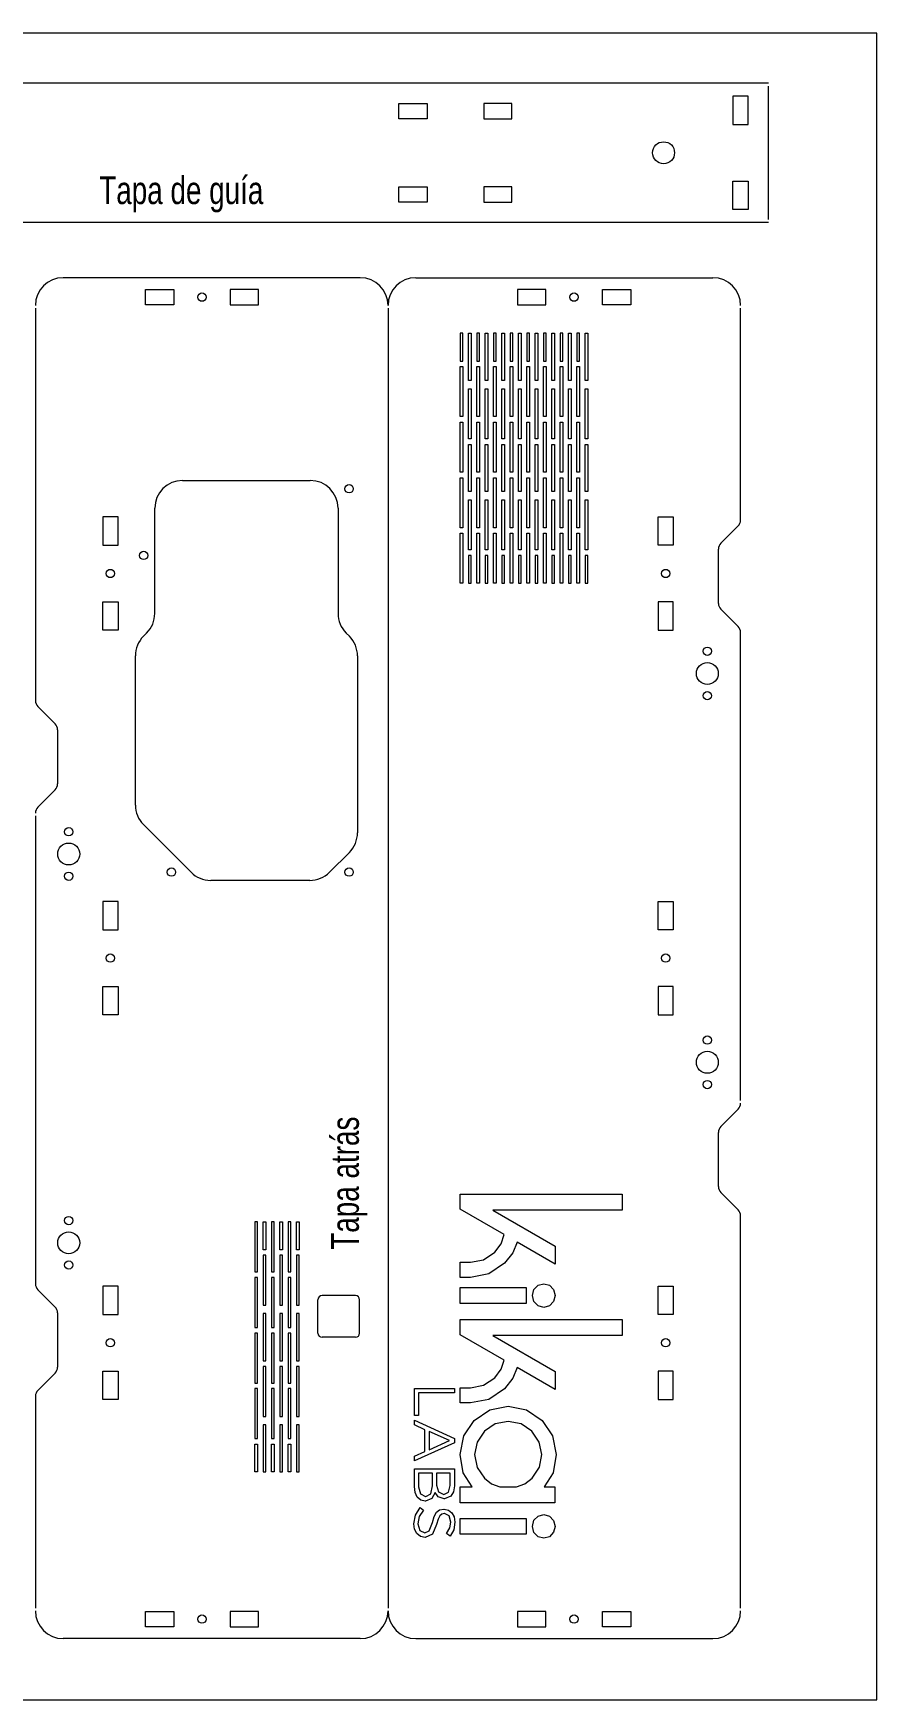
# Model space of a CAD drawing. Header units: millimetres. Extents: x 1800 to 2700, y -1200 to 1500.
# Drawn here: x 2396 to 2700, y -552 to 48 of the extents above; entities that cross this region are included whole.
import ezdxf

# ---------------------------------------------------------------- set-up
doc = ezdxf.new("R2010")
doc.units = ezdxf.units.MM
doc.layers.get('0').update_dxf_attribs({"linetype": 'CONTINUOUS', "lineweight": 0})
doc.layers.add('grabar', color=5, linetype='CONTINUOUS', lineweight=0)
doc.layers.add('planchas', color=1, linetype='CONTINUOUS', lineweight=0)
doc.styles.get("Standard").update_dxf_attribs({"font": 'txt', "width": 0.75})

msp = doc.modelspace()

# ---------------------------------------------------------------- linework, layer by layer
for p, q in [((2661, 30), (2235.5, 30)), ((2648.25, 25.4), (2648.25, 15.2)), ((2653.75, 25.4), (2648.25, 25.4)), ((2653.75, 15.2), (2653.75, 25.4)), ((2661, -19), (2661, 29)), ((2527.85, 22.75), (2538.05, 22.75)), ((2527.85, 17.25), (2527.85, 22.75)), ((2538.05, 22.75), (2538.05, 17.25)), ((2568.65, 22.75), (2558.45, 22.75)), ((2558.45, 22.75), (2558.45, 17.25)), ((2568.65, 17.25), (2568.65, 22.75)), ((2538.05, 17.25), (2527.85, 17.25)), ((2558.45, 17.25), (2568.65, 17.25)), ((2648.25, 15.2), (2653.75, 15.2)), ((2648.25, -15.4), (2648.25, -5.2)), ((2648.25, -5.2), (2653.75, -5.2)), ((2653.75, -5.2), (2653.75, -15.4)), ((2527.85, -7.25), (2538.05, -7.25)), ((2527.85, -12.75), (2527.85, -7.25)), ((2538.05, -7.25), (2538.05, -12.75)), ((2568.65, -7.25), (2558.45, -7.25)), ((2558.45, -7.25), (2558.45, -12.75)), ((2568.65, -12.75), (2568.65, -7.25)), ((2538.05, -12.75), (2527.85, -12.75)), ((2558.45, -12.75), (2568.65, -12.75)), ((2653.75, -15.4), (2648.25, -15.4)), ((2236.5, -20), (2661, -20)), ((2514, -40), (2407, -40)), ((2534, -40), (2641, -40)), ((2436.6, -44.25), (2446.8, -44.25)), ((2436.6, -49.75), (2436.6, -44.25)), ((2446.8, -44.25), (2446.8, -49.75)), ((2477.4, -44.25), (2467.2, -44.25)), ((2467.2, -44.25), (2467.2, -49.75)), ((2477.4, -49.75), (2477.4, -44.25)), ((2580.8, -44.25), (2570.6, -44.25)), ((2570.6, -44.25), (2570.6, -49.75)), ((2580.8, -49.75), (2580.8, -44.25)), ((2601.2, -44.25), (2611.4, -44.25)), ((2601.2, -49.75), (2601.2, -44.25)), ((2611.4, -44.25), (2611.4, -49.75)), ((2397, -51), (2397, -192.257359)), ((2446.8, -49.75), (2436.6, -49.75)), ((2467.2, -49.75), (2477.4, -49.75)), ((2524, -51), (2524, -519)), ((2570.6, -49.75), (2580.8, -49.75)), ((2611.4, -49.75), (2601.2, -49.75)), ((2651, -127.257359), (2651, -51)), ((2551, -60), (2550, -60)), ((2550, -60), (2550, -70)), ((2551, -70), (2551, -60)), ((2553, -77), (2553, -60)), ((2553, -60), (2554, -60)), ((2554, -60), (2554, -77)), ((2557, -60), (2556, -60)), ((2556, -60), (2556, -70)), ((2557, -70), (2557, -60)), ((2559, -77), (2559, -60)), ((2559, -60), (2560, -60)), ((2560, -60), (2560, -77)), ((2563, -60), (2562, -60)), ((2562, -60), (2562, -70)), ((2563, -70), (2563, -60)), ((2565, -77), (2565, -60)), ((2565, -60), (2566, -60)), ((2566, -60), (2566, -77)), ((2569, -60), (2568, -60)), ((2568, -60), (2568, -70)), ((2569, -70), (2569, -60)), ((2571, -77), (2571, -60)), ((2571, -60), (2572, -60)), ((2572, -60), (2572, -77)), ((2575, -60), (2574, -60)), ((2574, -60), (2574, -70)), ((2575, -70), (2575, -60)), ((2577, -77), (2577, -60)), ((2577, -60), (2578, -60)), ((2578, -60), (2578, -77)), ((2581, -60), (2580, -60)), ((2580, -60), (2580, -70)), ((2581, -70), (2581, -60)), ((2587, -60), (2586, -60)), ((2586, -60), (2586, -70)), ((2587, -70), (2587, -60)), ((2589, -77), (2589, -60)), ((2589, -60), (2590, -60)), ((2590, -60), (2590, -77)), ((2593, -60), (2592, -60)), ((2592, -60), (2592, -70)), ((2593, -70), (2593, -60)), ((2595, -77), (2595, -60)), ((2595, -60), (2596, -60)), ((2596, -60), (2596, -77)), ((2583, -77), (2583, -60)), ((2583, -60), (2584, -60)), ((2584, -60), (2584, -77)), ((2550, -70), (2551, -70)), ((2550, -90), (2550, -72)), ((2550, -72), (2551, -72)), ((2551, -72), (2551, -90)), ((2556, -70), (2557, -70)), ((2556, -90), (2556, -72)), ((2556, -72), (2557, -72)), ((2557, -72), (2557, -90)), ((2562, -70), (2563, -70)), ((2562, -90), (2562, -72)), ((2562, -72), (2563, -72)), ((2563, -72), (2563, -90)), ((2568, -70), (2569, -70)), ((2568, -90), (2568, -72)), ((2568, -72), (2569, -72)), ((2569, -72), (2569, -90)), ((2574, -70), (2575, -70)), ((2574, -90), (2574, -72)), ((2574, -72), (2575, -72)), ((2575, -72), (2575, -90)), ((2580, -70), (2581, -70)), ((2580, -90), (2580, -72)), ((2580, -72), (2581, -72)), ((2581, -72), (2581, -90)), ((2586, -70), (2587, -70)), ((2586, -90), (2586, -72)), ((2586, -72), (2587, -72)), ((2587, -72), (2587, -90)), ((2592, -70), (2593, -70)), ((2592, -90), (2592, -72)), ((2592, -72), (2593, -72)), ((2593, -72), (2593, -90)), ((2554, -77), (2553, -77)), ((2560, -77), (2559, -77)), ((2566, -77), (2565, -77)), ((2572, -77), (2571, -77)), ((2578, -77), (2577, -77)), ((2584, -77), (2583, -77)), ((2590, -77), (2589, -77)), ((2596, -77), (2595, -77)), ((2553, -98), (2553, -80)), ((2553, -80), (2554, -80)), ((2554, -80), (2554, -98)), ((2559, -98), (2559, -80)), ((2559, -80), (2560, -80)), ((2560, -80), (2560, -98)), ((2565, -98), (2565, -80)), ((2565, -80), (2566, -80)), ((2566, -80), (2566, -98)), ((2571, -98), (2571, -80)), ((2571, -80), (2572, -80)), ((2572, -80), (2572, -98)), ((2577, -98), (2577, -80)), ((2577, -80), (2578, -80)), ((2578, -80), (2578, -98)), ((2583, -98), (2583, -80)), ((2583, -80), (2584, -80)), ((2584, -80), (2584, -98)), ((2589, -98), (2589, -80)), ((2589, -80), (2590, -80)), ((2590, -80), (2590, -98)), ((2595, -98), (2595, -80)), ((2595, -80), (2596, -80)), ((2596, -80), (2596, -98)), ((2551, -90), (2550, -90)), ((2557, -90), (2556, -90)), ((2563, -90), (2562, -90)), ((2569, -90), (2568, -90)), ((2575, -90), (2574, -90)), ((2581, -90), (2580, -90)), ((2587, -90), (2586, -90)), ((2593, -90), (2592, -90)), ((2550, -110), (2550, -92)), ((2550, -92), (2551, -92)), ((2551, -92), (2551, -110)), ((2556, -110), (2556, -92)), ((2556, -92), (2557, -92)), ((2557, -92), (2557, -110)), ((2562, -110), (2562, -92)), ((2562, -92), (2563, -92)), ((2563, -92), (2563, -110)), ((2568, -110), (2568, -92)), ((2568, -92), (2569, -92)), ((2569, -92), (2569, -110)), ((2574, -110), (2574, -92)), ((2574, -92), (2575, -92)), ((2575, -92), (2575, -110)), ((2580, -110), (2580, -92)), ((2580, -92), (2581, -92)), ((2581, -92), (2581, -110)), ((2586, -110), (2586, -92)), ((2586, -92), (2587, -92)), ((2587, -92), (2587, -110)), ((2592, -110), (2592, -92)), ((2592, -92), (2593, -92)), ((2593, -92), (2593, -110)), ((2554, -98), (2553, -98)), ((2553, -117), (2553, -100)), ((2553, -100), (2554, -100)), ((2554, -100), (2554, -117)), ((2560, -98), (2559, -98)), ((2559, -117), (2559, -100)), ((2559, -100), (2560, -100)), ((2560, -100), (2560, -117)), ((2566, -98), (2565, -98)), ((2565, -117), (2565, -100)), ((2565, -100), (2566, -100)), ((2566, -100), (2566, -117)), ((2572, -98), (2571, -98)), ((2571, -117), (2571, -100)), ((2571, -100), (2572, -100)), ((2572, -100), (2572, -117)), ((2578, -98), (2577, -98)), ((2577, -117), (2577, -100)), ((2577, -100), (2578, -100)), ((2578, -100), (2578, -117)), ((2584, -98), (2583, -98)), ((2583, -117), (2583, -100)), ((2583, -100), (2584, -100)), ((2584, -100), (2584, -117)), ((2590, -98), (2589, -98)), ((2589, -117), (2589, -100)), ((2589, -100), (2590, -100)), ((2590, -100), (2590, -117)), ((2596, -98), (2595, -98)), ((2595, -117), (2595, -100)), ((2595, -100), (2596, -100)), ((2596, -100), (2596, -117)), ((2450, -113), (2496, -113)), ((2551, -110), (2550, -110)), ((2550, -130), (2550, -112)), ((2550, -112), (2551, -112)), ((2551, -112), (2551, -130)), ((2557, -110), (2556, -110)), ((2556, -130), (2556, -112)), ((2556, -112), (2557, -112)), ((2557, -112), (2557, -130)), ((2563, -110), (2562, -110)), ((2562, -130), (2562, -112)), ((2562, -112), (2563, -112)), ((2563, -112), (2563, -130)), ((2569, -110), (2568, -110)), ((2568, -130), (2568, -112)), ((2568, -112), (2569, -112)), ((2569, -112), (2569, -130)), ((2575, -110), (2574, -110)), ((2574, -130), (2574, -112)), ((2574, -112), (2575, -112)), ((2575, -112), (2575, -130)), ((2581, -110), (2580, -110)), ((2580, -130), (2580, -112)), ((2580, -112), (2581, -112)), ((2581, -112), (2581, -130)), ((2587, -110), (2586, -110)), ((2586, -130), (2586, -112)), ((2586, -112), (2587, -112)), ((2587, -112), (2587, -130)), ((2593, -110), (2592, -110)), ((2592, -130), (2592, -112)), ((2592, -112), (2593, -112)), ((2593, -112), (2593, -130)), ((2554, -117), (2553, -117)), ((2553, -138), (2553, -120)), ((2553, -120), (2554, -120)), ((2554, -120), (2554, -138)), ((2560, -117), (2559, -117)), ((2559, -138), (2559, -120)), ((2559, -120), (2560, -120)), ((2560, -120), (2560, -138)), ((2566, -117), (2565, -117)), ((2565, -138), (2565, -120)), ((2565, -120), (2566, -120)), ((2566, -120), (2566, -138)), ((2572, -117), (2571, -117)), ((2571, -138), (2571, -120)), ((2571, -120), (2572, -120)), ((2572, -120), (2572, -138)), ((2578, -117), (2577, -117)), ((2577, -120), (2578, -120)), ((2578, -120), (2578, -138)), ((2584, -117), (2583, -117)), ((2583, -138), (2583, -120)), ((2583, -120), (2584, -120)), ((2584, -120), (2584, -138)), ((2590, -117), (2589, -117)), ((2589, -138), (2589, -120)), ((2589, -120), (2590, -120)), ((2590, -120), (2590, -138)), ((2596, -117), (2595, -117)), ((2595, -138), (2595, -120)), ((2595, -120), (2596, -120)), ((2596, -120), (2596, -138)), ((2440, -160.857864), (2440, -123)), ((2506, -123), (2506, -160.857864)), ((2577, -138), (2577, -120)), ((2421.25, -126.1), (2421.25, -136.3)), ((2426.75, -126.1), (2421.25, -126.1)), ((2426.75, -136.3), (2426.75, -126.1)), ((2551, -130), (2550, -130)), ((2550, -150), (2550, -132)), ((2550, -132), (2551, -132)), ((2551, -132), (2551, -150)), ((2557, -130), (2556, -130)), ((2556, -150), (2556, -132)), ((2556, -132), (2557, -132)), ((2557, -132), (2557, -150)), ((2563, -130), (2562, -130)), ((2562, -150), (2562, -132)), ((2562, -132), (2563, -132)), ((2563, -132), (2563, -150)), ((2569, -130), (2568, -130)), ((2568, -150), (2568, -132)), ((2568, -132), (2569, -132)), ((2569, -132), (2569, -150)), ((2575, -130), (2574, -130)), ((2574, -150), (2574, -132)), ((2574, -132), (2575, -132)), ((2581, -130), (2580, -130)), ((2580, -150), (2580, -132)), ((2580, -132), (2581, -132)), ((2581, -132), (2581, -150)), ((2587, -130), (2586, -130)), ((2586, -150), (2586, -132)), ((2586, -132), (2587, -132)), ((2587, -132), (2587, -150)), ((2593, -130), (2592, -130)), ((2592, -150), (2592, -132)), ((2592, -132), (2593, -132)), ((2593, -132), (2593, -150)), ((2621.25, -136.3), (2621.25, -126.1)), ((2621.25, -126.1), (2626.75, -126.1)), ((2626.75, -126.1), (2626.75, -136.3)), ((2643.87868, -135.62132), (2650.12132, -129.37868)), ((2421.25, -136.3), (2426.75, -136.3)), ((2554, -138), (2553, -138)), ((2560, -138), (2559, -138)), ((2566, -138), (2565, -138)), ((2572, -138), (2571, -138)), ((2575, -132), (2575, -150)), ((2578, -138), (2577, -138)), ((2584, -138), (2583, -138)), ((2590, -138), (2589, -138)), ((2596, -138), (2595, -138)), ((2626.75, -136.3), (2621.25, -136.3)), ((2643, -157.257359), (2643, -137.742641)), ((2554, -140), (2553, -140)), ((2553, -140), (2553, -150)), ((2554, -150), (2554, -140)), ((2560, -140), (2559, -140)), ((2559, -140), (2559, -150)), ((2560, -150), (2560, -140)), ((2566, -140), (2565, -140)), ((2565, -140), (2565, -150)), ((2566, -150), (2566, -140)), ((2572, -140), (2571, -140)), ((2571, -140), (2571, -150)), ((2572, -150), (2572, -140)), ((2578, -140), (2577, -140)), ((2577, -140), (2577, -150)), ((2578, -150), (2578, -140)), ((2584, -140), (2583, -140)), ((2583, -140), (2583, -150)), ((2584, -150), (2584, -140)), ((2590, -140), (2589, -140)), ((2589, -140), (2589, -150)), ((2590, -150), (2590, -140)), ((2596, -140), (2595, -140)), ((2595, -140), (2595, -150)), ((2596, -150), (2596, -140)), ((2551, -150), (2550, -150)), ((2553, -150), (2554, -150)), ((2557, -150), (2556, -150)), ((2559, -150), (2560, -150)), ((2563, -150), (2562, -150)), ((2565, -150), (2566, -150)), ((2569, -150), (2568, -150)), ((2571, -150), (2572, -150)), ((2575, -150), (2574, -150)), ((2577, -150), (2578, -150)), ((2581, -150), (2580, -150)), ((2583, -150), (2584, -150)), ((2587, -150), (2586, -150)), ((2589, -150), (2590, -150)), ((2593, -150), (2592, -150)), ((2595, -150), (2596, -150)), ((2421.25, -166.9), (2421.25, -156.7)), ((2421.25, -156.7), (2426.75, -156.7)), ((2426.75, -156.7), (2426.75, -166.9)), ((2621.25, -156.7), (2621.25, -166.9)), ((2626.75, -156.7), (2621.25, -156.7)), ((2626.75, -166.9), (2626.75, -156.7)), ((2643.87868, -159.37868), (2650.12132, -165.62132)), ((2426.75, -166.9), (2421.25, -166.9)), ((2437.071068, -167.928932), (2435.928932, -169.071068)), ((2508.928932, -167.928932), (2510.071068, -169.071068)), ((2621.25, -166.9), (2626.75, -166.9)), ((2651, -336.257359), (2651, -167.742641)), ((2433, -229.857864), (2433, -176.142136)), ((2513, -176.142136), (2513, -239.857864)), ((2404.12132, -200.62132), (2397.87868, -194.37868)), ((2405, -202.742641), (2405, -222.257359)), ((2404.12132, -224.37868), (2397.87868, -230.62132)), ((2397, -233.742641), (2397, -402.257359)), ((2453.071068, -254.071068), (2435.928932, -236.928932)), ((2510.071068, -246.928932), (2502.928932, -254.071068)), ((2495.857864, -257), (2460.142136, -257)), ((2421.25, -264.6), (2421.25, -274.8)), ((2426.75, -264.6), (2421.25, -264.6)), ((2426.75, -274.8), (2426.75, -264.6)), ((2621.25, -274.8), (2621.25, -264.6)), ((2621.25, -264.6), (2626.75, -264.6)), ((2626.75, -264.6), (2626.75, -274.8)), ((2421.25, -274.8), (2426.75, -274.8)), ((2626.75, -274.8), (2621.25, -274.8)), ((2421.25, -305.4), (2421.25, -295.2)), ((2421.25, -295.2), (2426.75, -295.2)), ((2426.75, -295.2), (2426.75, -305.4)), ((2621.25, -295.2), (2621.25, -305.4)), ((2626.75, -295.2), (2621.25, -295.2)), ((2626.75, -305.4), (2626.75, -295.2)), ((2426.75, -305.4), (2421.25, -305.4)), ((2621.25, -305.4), (2626.75, -305.4)), ((2643.87868, -345.62132), (2650.12132, -339.37868)), ((2643, -367.257359), (2643, -347.742641)), ((2643.87868, -369.37868), (2650.12132, -375.62132)), ((2651, -519), (2651, -377.742641)), ((2476, -380), (2476, -398)), ((2477, -380), (2476, -380)), ((2477, -398), (2477, -380)), ((2479, -390), (2479, -380)), ((2479, -380), (2480, -380)), ((2480, -380), (2480, -390)), ((2482, -380), (2482, -398)), ((2483, -380), (2482, -380)), ((2483, -398), (2483, -380)), ((2485, -390), (2485, -380)), ((2485, -380), (2486, -380)), ((2486, -380), (2486, -390)), ((2488, -380), (2488, -398)), ((2489, -380), (2488, -380)), ((2489, -398), (2489, -380)), ((2491, -390), (2491, -380)), ((2491, -380), (2492, -380)), ((2492, -380), (2492, -390)), ((2480, -390), (2479, -390)), ((2486, -390), (2485, -390)), ((2492, -390), (2491, -390)), ((2479, -392), (2479, -410)), ((2480, -392), (2479, -392)), ((2480, -410), (2480, -392)), ((2485, -392), (2485, -410)), ((2486, -392), (2485, -392)), ((2486, -410), (2486, -392)), ((2491, -392), (2491, -410)), ((2492, -392), (2491, -392)), ((2492, -410), (2492, -392)), ((2476, -398), (2477, -398)), ((2476, -400), (2476, -418)), ((2477, -400), (2476, -400)), ((2477, -418), (2477, -400)), ((2482, -398), (2483, -398)), ((2482, -400), (2482, -418)), ((2483, -400), (2482, -400)), ((2483, -418), (2483, -400)), ((2488, -398), (2489, -398)), ((2488, -400), (2488, -418)), ((2489, -400), (2488, -400)), ((2489, -418), (2489, -400)), ((2404.12132, -410.62132), (2397.87868, -404.37868)), ((2421.25, -403.1), (2421.25, -413.3)), ((2426.75, -403.1), (2421.25, -403.1)), ((2426.75, -413.3), (2426.75, -403.1)), ((2498.75, -420), (2498.75, -408)), ((2512.25, -406.5), (2500.25, -406.5)), ((2513.75, -420), (2513.75, -408)), ((2621.25, -413.3), (2621.25, -403.1)), ((2621.25, -403.1), (2626.75, -403.1)), ((2626.75, -403.1), (2626.75, -413.3)), ((2405, -412.742641), (2405, -432.257359)), ((2421.25, -413.3), (2426.75, -413.3)), ((2479, -410), (2480, -410)), ((2479, -413), (2479, -430)), ((2480, -413), (2479, -413)), ((2480, -430), (2480, -413)), ((2485, -410), (2486, -410)), ((2485, -413), (2485, -430)), ((2486, -413), (2485, -413)), ((2486, -430), (2486, -413)), ((2491, -410), (2492, -410)), ((2491, -413), (2491, -430)), ((2492, -413), (2491, -413)), ((2492, -430), (2492, -413)), ((2626.75, -413.3), (2621.25, -413.3)), ((2476, -418), (2477, -418)), ((2476, -420), (2476, -438)), ((2477, -420), (2476, -420)), ((2477, -438), (2477, -420)), ((2482, -418), (2483, -418)), ((2482, -420), (2482, -438)), ((2483, -420), (2482, -420)), ((2483, -438), (2483, -420)), ((2488, -418), (2489, -418)), ((2488, -420), (2488, -438)), ((2489, -420), (2488, -420)), ((2489, -438), (2489, -420)), ((2512.25, -421.5), (2500.25, -421.5)), ((2479, -430), (2480, -430)), ((2479, -432), (2479, -450)), ((2480, -432), (2479, -432)), ((2480, -450), (2480, -432)), ((2485, -430), (2486, -430)), ((2485, -432), (2485, -450)), ((2486, -432), (2485, -432)), ((2486, -450), (2486, -432)), ((2491, -430), (2492, -430)), ((2491, -432), (2491, -450)), ((2492, -432), (2491, -432)), ((2492, -450), (2492, -432)), ((2404.12132, -434.37868), (2397.87868, -440.62132)), ((2421.25, -443.9), (2421.25, -433.7)), ((2421.25, -433.7), (2426.75, -433.7)), ((2426.75, -433.7), (2426.75, -443.9)), ((2476, -438), (2477, -438)), ((2482, -438), (2483, -438)), ((2488, -438), (2489, -438)), ((2621.25, -433.7), (2621.25, -443.9)), ((2626.75, -433.7), (2621.25, -433.7)), ((2626.75, -443.9), (2626.75, -433.7)), ((2397, -442.742641), (2397, -519)), ((2426.75, -443.9), (2421.25, -443.9)), ((2476, -440), (2476, -458)), ((2477, -440), (2476, -440)), ((2477, -458), (2477, -440)), ((2482, -440), (2482, -458)), ((2483, -440), (2482, -440)), ((2483, -458), (2483, -440)), ((2488, -440), (2488, -458)), ((2489, -440), (2488, -440)), ((2489, -458), (2489, -440)), ((2621.25, -443.9), (2626.75, -443.9)), ((2479, -450), (2480, -450)), ((2485, -450), (2486, -450)), ((2491, -450), (2492, -450)), ((2479, -453), (2479, -470)), ((2480, -453), (2479, -453)), ((2480, -470), (2480, -453)), ((2485, -453), (2485, -470)), ((2486, -453), (2485, -453)), ((2486, -470), (2486, -453)), ((2491, -453), (2491, -470)), ((2492, -453), (2491, -453)), ((2492, -470), (2492, -453)), ((2476, -458), (2477, -458)), ((2476, -470), (2476, -460)), ((2476, -460), (2477, -460)), ((2477, -460), (2477, -470)), ((2482, -458), (2483, -458)), ((2482, -470), (2482, -460)), ((2482, -460), (2483, -460)), ((2483, -460), (2483, -470)), ((2488, -458), (2489, -458)), ((2488, -470), (2488, -460)), ((2488, -460), (2489, -460)), ((2489, -460), (2489, -470)), ((2477, -470), (2476, -470)), ((2479, -470), (2480, -470)), ((2483, -470), (2482, -470)), ((2485, -470), (2486, -470)), ((2489, -470), (2488, -470)), ((2491, -470), (2492, -470)), ((2436.6, -520.25), (2446.8, -520.25)), ((2436.6, -525.75), (2436.6, -520.25)), ((2446.8, -520.25), (2446.8, -525.75)), ((2477.4, -520.25), (2467.2, -520.25)), ((2467.2, -520.25), (2467.2, -525.75)), ((2477.4, -525.75), (2477.4, -520.25)), ((2580.8, -520.25), (2570.6, -520.25)), ((2570.6, -520.25), (2570.6, -525.75)), ((2580.8, -525.75), (2580.8, -520.25)), ((2601.2, -520.25), (2611.4, -520.25)), ((2601.2, -525.75), (2601.2, -520.25)), ((2611.4, -520.25), (2611.4, -525.75)), ((2446.8, -525.75), (2436.6, -525.75)), ((2467.2, -525.75), (2477.4, -525.75)), ((2570.6, -525.75), (2580.8, -525.75)), ((2611.4, -525.75), (2601.2, -525.75)), ((2514, -530), (2407, -530)), ((2534, -530), (2641, -530))]:
    msp.add_line(p, q)
at = {"color": 5}
for points in [[(2565.80728, -384.55304), (2550, -375.421008), (2550, -370), (2608.32896, -370), (2608.32896, -375.698792), (2561.76216, -375.698792), (2584.1884, -388.65456), (2584.1884, -395.15192), (2570.55552, -387.27864), (2568.98872, -391.13712), (2565.994, -394.87408), (2560.36464, -398.71088), (2553.70664, -399.99136), (2550, -399.99136), (2550, -394.50952), (2553.70664, -394.50952), (2558.4332, -393.61112), (2562.43928, -390.92448), (2564.75264, -387.84288), (2565.80728, -384.55304)], [(2565.80728, -429.7092), (2550, -420.5772), (2550, -415.15624), (2608.32896, -415.15624), (2608.32896, -420.85504), (2561.76216, -420.85504), (2584.1884, -433.8108), (2584.1884, -440.30808), (2570.55552, -432.43488), (2568.98872, -436.29344), (2565.994, -440.03032), (2560.36464, -443.8672), (2553.70664, -445.14752), (2550, -445.14752), (2550, -439.66144), (2553.70664, -439.66144), (2558.4332, -438.76304), (2562.43928, -436.07648), (2564.75264, -432.99912), (2565.80728, -429.7092)], [(2580.26912, -475.412), (2584.06688, -475.412), (2584.06688, -481.1112), (2550, -481.1112), (2550, -475.412), (2554.28816, -475.412), (2551.07208, -470.308), (2550, -463.772), (2551.27608, -457.0528), (2555.08688, -451.428), (2560.67712, -447.60856), (2567.27864, -446.34112), (2573.88456, -447.60856), (2579.47056, -451.428), (2583.28568, -457.0528), (2584.55728, -463.772), (2583.48528, -470.308), (2580.26912, -475.412)], [(2564.2752, -475.412), (2570.25176, -475.412), (2573.23784, -474.2408), (2575.88544, -472.196), (2578.50696, -468.3416), (2579.37944, -463.772), (2578.49832, -459.232), (2575.85512, -455.3648), (2571.9532, -452.708), (2567.27864, -451.8272), (2562.60856, -452.708), (2558.70232, -455.3648), (2556.05912, -459.232), (2555.178, -463.772), (2556.05912, -468.3504), (2558.70232, -472.2264), (2561.3064, -474.2488), (2564.2752, -475.412)], [(2535.598984, -482.7864), (2536.79256, -483.7936), (2535.269128, -486.0768), (2534.756976, -488.732), (2535.451416, -491.0592), (2537.204888, -491.94), (2537.243952, -491.94), (2538.875896, -491.1976), (2539.982664, -488.1944), (2540.603328, -486.0424), (2541.44536, -484.5352), (2542.5912, -483.6504), (2544.13632, -483.3632), (2544.17536, -483.3632), (2545.74656, -483.7152), (2546.99216, -484.7), (2547.80816, -486.1976), (2548.10328, -488.0896), (2547.66064, -490.8592), (2546.33688, -493.1512), (2545.08256, -492.2048), (2546.27608, -490.1776), (2546.64496, -488.0512), (2545.97216, -485.8152), (2544.31864, -484.9864), (2544.27952, -484.9864), (2543.36808, -485.152), (2542.63024, -485.7512), (2542.01824, -486.9488), (2541.4844, -488.8976), (2540.008704, -492.4432), (2537.408888, -493.5856), (2537.369816, -493.5856), (2535.694472, -493.2168), (2534.409752, -492.1968), (2533.589439, -490.6424), (2533.29864, -488.668), (2533.871557, -485.5168), (2535.598984, -482.7864)]]:
    msp.add_lwpolyline(points, dxfattribs=at)
for points in [[(2550, -409.33592), (2550, -403.63712), (2573.77176, -403.63712), (2573.77176, -409.33592), (2550, -409.33592)], [(2584.1884, -406.48864), (2583.6372, -408.61544), (2582.10512, -410.19536), (2580.08256, -410.74656), (2578.07728, -410.20832), (2576.5452, -408.6632), (2575.98096, -406.48864), (2576.5452, -404.30992), (2578.07728, -402.7648), (2580.08256, -402.22656), (2582.10512, -402.77776), (2583.6372, -404.35768), (2584.1884, -406.48864)], [(2547.89928, -439.92192), (2547.89928, -441.54944), (2535.004376, -441.54944), (2535.004376, -449.6528), (2533.502634, -449.6528), (2533.502634, -439.92192), (2547.89928, -439.92192)], [(2548.00352, -457.9776), (2548.00352, -459.4968), (2533.502634, -466.0592), (2533.502634, -464.3096), (2537.309064, -462.6256), (2537.309064, -454.7872), (2533.502634, -453.0816), (2533.502634, -451.4152), (2548.00352, -457.9776)], [(2538.767392, -461.988), (2546.11112, -458.7152), (2538.767392, -455.4256), (2538.767392, -461.988)], [(2547.89928, -468.8888), (2547.89928, -475.0176), (2547.56512, -477.2096), (2546.62328, -478.78), (2544.31864, -479.7096), (2544.27952, -479.7096), (2542.10072, -478.9888), (2540.946208, -477.4264), (2539.756976, -479.6048), (2537.473984, -480.512), (2537.430584, -480.512), (2535.776936, -480.1344), (2534.544296, -479.0752), (2533.77173, -477.4264), (2533.502634, -475.2864), (2533.502634, -468.8888), (2547.89928, -468.8888)], [(2534.965304, -475.3296), (2535.651072, -477.912), (2537.534752, -478.8672), (2537.573816, -478.8672), (2539.396728, -477.8904), (2540.043432, -475.0392), (2540.043432, -470.4944), (2534.965304, -470.4944), (2534.965304, -475.3296)], [(2541.4844, -474.7528), (2542.13976, -477.14), (2544.05384, -478.064), (2544.09288, -478.064), (2545.80296, -477.2392), (2546.44096, -474.8744), (2546.44096, -470.4944), (2541.4844, -470.4944), (2541.4844, -474.7528)], [(2584.1884, -489.6008), (2583.6372, -491.728), (2582.10512, -493.308), (2580.08256, -493.8592), (2578.07728, -493.32), (2576.5452, -491.7752), (2575.98096, -489.6008), (2576.5452, -487.4224), (2578.07728, -485.8768), (2580.08256, -485.3392), (2582.10512, -485.8904), (2583.6372, -487.4704), (2584.1884, -489.6008)], [(2550, -492.448), (2550, -486.7488), (2573.77176, -486.7488), (2573.77176, -492.448), (2550, -492.448)]]:
    msp.add_lwpolyline(points, close=True, dxfattribs=at)
for centre, radius in [((2623.25, 5), 3.95), ((2457, -47), 1.5), ((2591, -47), 1.5), ((2510, -116), 1.5), ((2436, -140), 1.5), ((2424, -146.5), 1.5), ((2624, -146.5), 1.5), ((2639, -174.5), 1.5), ((2639, -182.5), 3.95), ((2639, -190.5), 1.5), ((2409, -239.5), 1.5), ((2409, -247.5), 3.95), ((2409, -255.5), 1.5), ((2446, -254), 1.5), ((2510, -254), 1.5), ((2424, -285), 1.5), ((2624, -285), 1.5), ((2639, -314.5), 1.5), ((2639, -322.5), 3.95), ((2639, -330.5), 1.5), ((2409, -379.5), 1.5), ((2409, -387.5), 3.95), ((2409, -395.5), 1.5), ((2424, -423.5), 1.5), ((2624, -423.5), 1.5), ((2457, -523), 1.5), ((2591, -523), 1.5)]:
    msp.add_circle(centre, radius)
for centre, radius, start, end in [((2407, -50), 10, 90, 180), ((2514, -50), 10, 0, 90), ((2534, -50), 10, 90, 180), ((2641, -50), 10, 0, 90), ((2450, -123), 10, 90, 180), ((2496, -123), 10, 360, 90), ((2648, -127.257359), 3, 315, 0), ((2646, -137.742641), 3, 135, 180), ((2430, -160.857864), 10, 315, 360), ((2516, -160.857864), 10, 180, 225), ((2646, -157.257359), 3, 180, 225), ((2648, -167.742641), 3, 0, 45), ((2443, -176.142136), 10, 135, 180), ((2503, -176.142136), 10, 360, 45), ((2400, -192.257359), 3, 180, 225), ((2402, -202.742641), 3, 0, 45), ((2402, -222.257359), 3, 315, 0), ((2400, -232.742641), 3, 135, 180), ((2443, -229.857864), 10, 180, 225), ((2503, -239.857864), 10, 315, 0), ((2460.142136, -247), 10, 225, 270), ((2495.857864, -247), 10, 270, 315), ((2648, -337.257359), 3, 315, 0), ((2646, -347.742641), 3, 135, 180), ((2646, -367.257359), 3, 180, 225), ((2648, -377.742641), 3, 0, 45), ((2400, -402.257359), 3, 180, 225), ((2500.25, -408), 1.5, 90, 180), ((2512.25, -408), 1.5, 0, 90), ((2402, -412.742641), 3, 0, 45), ((2500.25, -420), 1.5, 180, 270), ((2512.25, -420), 1.5, 270, 0), ((2402, -432.257359), 3, 315, 0), ((2400, -442.742641), 3, 135, 180), ((2407, -520), 10, 180, 270), ((2514, -520), 10, 270, 0), ((2534, -520), 10, 180, 270), ((2641, -520), 10, 270, 0)]:
    msp.add_arc(centre, radius, start, end)
at = {"layer": 'planchas'}
for p, q in [((2700, 48), (1800, 48)), ((2700, -552), (2700, 48)), ((1800, -552), (2700, -552))]:
    msp.add_line(p, q, dxfattribs=at)

# ---------------------------------------------------------------- texts
at = {"layer": 'grabar', "insert": (2420, -10), "char_height": 10, "width": 100, "attachment_point": 4}
msp.add_mtext('Tapa de guía', dxfattribs=at)
at = {"layer": 'grabar', "insert": (2510, -390), "char_height": 10, "width": 100, "attachment_point": 4, "rotation": 90}
msp.add_mtext('Tapa atrás', dxfattribs=at)

doc.saveas('drawing.dxf')
